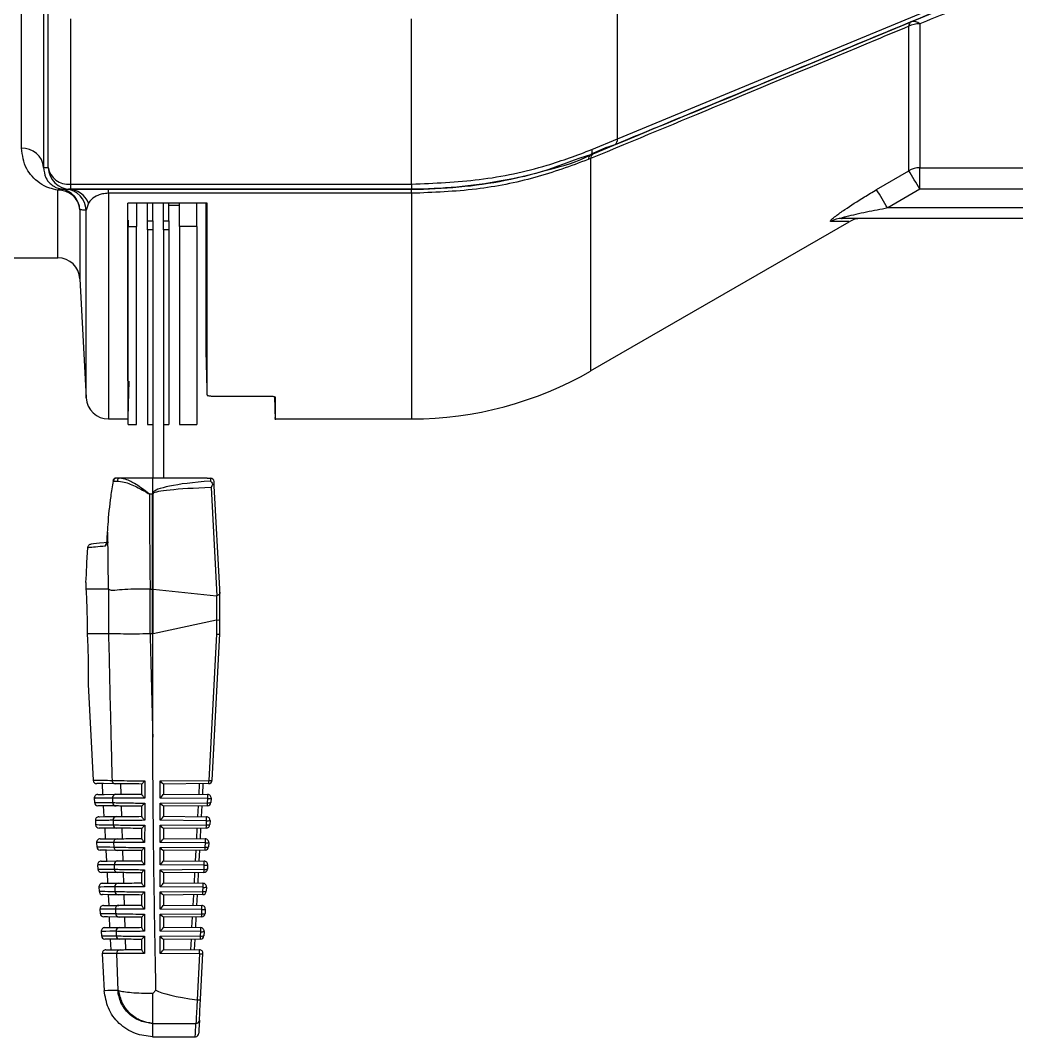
# Model space of a CAD drawing. Extents: x 8 to 113, y 1 to 87.
# Drawn here: x 17.959 to 20.741, y 31.733 to 34.571 of the extents above; entities that cross this region are included whole.
import ezdxf

# ---------------------------------------------------------------- set-up
doc = ezdxf.new("R2010")
doc.units = 0
doc.header["$MEASUREMENT"] = 0
doc.layers.add('OBJECT', color=7, linetype='CONTINUOUS')

msp = doc.modelspace()

# ---------------------------------------------------------------- linework, layer by layer
at = {"layer": 'OBJECT'}
for p, q in [((17.9621, 34.2139), (17.9621, 35.5414)), ((18.024, 35.5149), (18.024, 34.1598)), ((19.6265, 34.2396), (20.7396, 34.7012)), ((19.6265, 34.2396), (19.6265, 34.6632)), ((20.4467, 34.5669), (20.7026, 34.6735)), ((18.0366, 34.1603), (18.0366, 34.6134)), ((18.0986, 34.5748), (18.0986, 34.1138)), ((19.0515, 34.1138), (19.0515, 34.5748)), ((20.4396, 34.151), (20.4396, 34.5544)), ((20.4706, 34.5613), (20.4706, 34.1592)), ((19.5549, 34.21), (19.6265, 34.2396)), ((19.5515, 34.185), (19.5446, 34.1822)), ((19.5515, 34.1955), (19.5515, 34.1955)), ((19.5515, 34.185), (19.5515, 33.5917)), ((20.3499, 34.0981), (20.4396, 34.151)), ((20.4706, 34.1592), (24.6895, 34.1592)), ((20.4706, 34.0999), (20.4706, 34.1592)), ((18.0636, 33.9077), (18.0636, 34.0967)), ((18.0866, 34.0997), (18.0934, 34.0995)), ((18.0986, 34.0996), (18.0934, 34.0995)), ((18.0986, 34.1138), (19.0515, 34.1138)), ((18.0986, 34.1138), (18.0986, 34.0996)), ((19.0515, 34.0996), (18.0986, 34.0996)), ((18.2049, 34.0995), (19.0515, 34.0995)), ((18.2049, 34.0879), (18.2049, 34.0995)), ((19.0515, 34.0879), (18.2049, 34.0879)), ((18.2049, 34.0879), (18.2049, 33.4577)), ((19.0515, 34.1138), (19.0515, 34.0996)), ((19.0515, 34.0996), (19.0515, 34.0995)), ((19.0515, 34.0879), (19.0515, 34.0995)), ((19.0515, 34.0879), (19.0515, 33.4577)), ((20.4706, 34.0999), (20.3809, 34.0469)), ((24.6841, 34.0999), (20.4706, 34.0999)), ((18.1491, 34.06), (18.143, 34.0407)), ((18.4808, 34.06), (18.2591, 34.06)), ((18.2837, 34.06), (18.2837, 33.9949)), ((18.3137, 34.0112), (18.3137, 34.06)), ((18.3286, 34.0112), (18.3286, 34.06)), ((18.3586, 34.0112), (18.3586, 34.06)), ((18.3735, 34.0112), (18.3735, 34.06)), ((18.4035, 33.9949), (18.4035, 34.06)), ((18.4515, 33.9949), (18.4515, 34.06)), ((18.4775, 33.8549), (18.4775, 34.06)), ((18.4808, 34.0295), (18.48, 34.06)), ((18.1255, 34.0418), (18.1255, 33.849)), ((18.143, 33.5165), (18.143, 34.0407)), ((18.3735, 34.0549), (18.4035, 34.0549)), ((24.6796, 34.0469), (20.3809, 34.0469)), ((18.2597, 34.0129), (18.2597, 33.9949)), ((18.3137, 34.0112), (18.3286, 34.0112)), ((18.3137, 33.986), (18.3137, 34.0112)), ((18.3286, 34.0112), (18.3286, 33.986)), ((18.3586, 34.0112), (18.3735, 34.0112)), ((18.3586, 33.986), (18.3586, 34.0112)), ((18.3735, 34.0112), (18.3735, 33.986)), ((19.5515, 33.5917), (20.273, 34.0082)), ((24.6785, 34.0177), (20.2536, 34.0177)), ((18.2597, 33.9949), (18.2837, 33.9949)), ((18.2597, 33.4427), (18.2597, 33.9949)), ((18.2837, 33.4427), (18.2837, 33.9949)), ((18.3286, 33.986), (18.3137, 33.986)), ((18.3137, 33.986), (18.3137, 33.4427)), ((18.3286, 33.986), (18.3286, 33.4742)), ((18.3735, 33.986), (18.3586, 33.986)), ((18.3586, 33.986), (18.3586, 33.4742)), ((18.3735, 33.986), (18.3735, 33.4427)), ((18.4515, 33.9949), (18.4035, 33.9949)), ((18.4035, 33.9949), (18.4035, 33.4427)), ((18.4515, 33.9949), (18.4515, 33.4427)), ((17.846, 33.9077), (18.0636, 33.9077)), ((18.1255, 33.849), (18.143, 33.5165)), ((18.4775, 33.8513), (18.4775, 33.8549)), ((18.4805, 33.7365), (18.4775, 33.8513)), ((18.4775, 33.792), (18.4775, 33.8513)), ((18.4804, 33.6793), (18.4775, 33.792)), ((18.4775, 33.648), (18.4775, 33.779)), ((18.4775, 33.6445), (18.4775, 33.648)), ((18.4803, 33.5402), (18.4775, 33.648)), ((18.4953, 33.5217), (18.6552, 33.5217)), ((18.6686, 33.5201), (18.6703, 33.4551)), ((18.3286, 33.4742), (18.3286, 33.2927)), ((18.3586, 33.4742), (18.3586, 33.2927)), ((18.2049, 33.4577), (18.2597, 33.4577)), ((18.2597, 33.4427), (18.2837, 33.4427)), ((18.3137, 33.4427), (18.3286, 33.4427)), ((18.3586, 33.4427), (18.3735, 33.4427)), ((18.4035, 33.4427), (18.4515, 33.4427)), ((18.6702, 33.4577), (19.0515, 33.4577)), ((18.2189, 33.2841), (18.2294, 33.2844)), ((18.2369, 33.2927), (18.2272, 33.2927)), ((18.3286, 33.2927), (18.2369, 33.2927)), ((18.3286, 33.2513), (18.3286, 33.2927)), ((18.4809, 33.2927), (18.3286, 33.2927)), ((18.4809, 33.2927), (18.4898, 33.2926)), ((18.4914, 33.2663), (18.5078, 32.9641)), ((18.5161, 32.9827), (18.5005, 33.271)), ((18.3193, 33.2483), (18.3278, 33.2483)), ((18.3278, 32.9827), (18.3278, 33.2483)), ((18.3294, 33.2482), (18.3294, 32.9826)), ((18.2018, 33.1238), (18.2015, 33.1238)), ((18.2018, 33.1238), (18.2027, 33.1419)), ((18.2027, 33.1419), (18.2025, 33.142)), ((18.2027, 33.1419), (18.2046, 32.9827)), ((18.1474, 33.0991), (18.1474, 33.0991)), ((18.1421, 33.0006), (18.1421, 33.0005)), ((18.2046, 32.9827), (18.1422, 32.9827)), ((18.2046, 32.9827), (18.2053, 32.9822)), ((18.2053, 32.9822), (18.2053, 32.8577)), ((18.3218, 32.8577), (18.3218, 32.9827)), ((18.3218, 32.9827), (18.327, 32.9827)), ((18.327, 32.9827), (18.327, 32.8577)), ((18.3294, 32.9826), (18.3278, 32.9827)), ((18.3302, 32.8581), (18.3302, 32.9826)), ((18.3302, 32.9826), (18.5064, 32.9639)), ((18.5161, 32.9744), (18.5161, 32.9827)), ((18.5064, 32.9639), (18.5064, 32.8963)), ((18.5161, 32.8969), (18.5161, 32.9744)), ((18.5064, 32.8963), (18.3302, 32.8581)), ((18.5066, 32.8963), (18.5066, 32.8568)), ((18.5161, 32.8577), (18.5161, 32.8969)), ((18.2052, 32.8577), (18.1457, 32.8577)), ((18.2053, 32.8577), (18.2052, 32.8577)), ((18.327, 32.8577), (18.3218, 32.8577)), ((18.3286, 32.5691), (18.3286, 32.8576)), ((18.5066, 32.8568), (18.4851, 32.4482)), ((18.4945, 32.4489), (18.5161, 32.8577)), ((18.5161, 32.8577), (18.5161, 32.8577)), ((18.1485, 32.7163), (18.1625, 32.4487)), ((18.3491, 32.447), (18.4851, 32.4482)), ((18.3491, 32.399), (18.3491, 32.447)), ((18.1896, 32.4091), (18.188, 32.4393)), ((18.2384, 32.4389), (18.2393, 32.4096)), ((18.2986, 32.4094), (18.2986, 32.4384)), ((18.4846, 32.4394), (18.3586, 32.4383)), ((18.3586, 32.4383), (18.3586, 32.4099)), ((18.458, 32.4092), (18.4596, 32.4392)), ((18.469, 32.4393), (18.4674, 32.4091)), ((18.1652, 32.3984), (18.1658, 32.3867)), ((18.2162, 32.3989), (18.2165, 32.3865)), ((18.4824, 32.3978), (18.3491, 32.399)), ((18.3491, 32.385), (18.4818, 32.3862)), ((18.3491, 32.337), (18.3491, 32.385)), ((18.3586, 32.4101), (18.482, 32.409)), ((18.4818, 32.3862), (18.4824, 32.3978)), ((18.4919, 32.3985), (18.4913, 32.3869)), ((18.1929, 32.3472), (18.1913, 32.3773)), ((18.2403, 32.3769), (18.2412, 32.3476)), ((18.2986, 32.3473), (18.2986, 32.3765)), ((18.4814, 32.3774), (18.3586, 32.3763)), ((18.3586, 32.3763), (18.3586, 32.3479)), ((18.4547, 32.3473), (18.4563, 32.3772)), ((18.4657, 32.3773), (18.4641, 32.3472)), ((18.1684, 32.3364), (18.169, 32.3247)), ((18.2178, 32.337), (18.2181, 32.3244)), ((18.4791, 32.3358), (18.3491, 32.337)), ((18.3586, 32.3481), (18.4787, 32.347)), ((18.4785, 32.3242), (18.4791, 32.3358)), ((18.4886, 32.3365), (18.488, 32.3249)), ((18.1945, 32.3154), (18.1961, 32.285)), ((18.2422, 32.3148), (18.2432, 32.2856)), ((18.2986, 32.2852), (18.2986, 32.3145)), ((18.3491, 32.323), (18.4785, 32.3242)), ((18.3491, 32.275), (18.3491, 32.323)), ((18.4781, 32.3154), (18.3586, 32.3143)), ((18.3586, 32.3143), (18.3586, 32.2859)), ((18.4514, 32.2853), (18.453, 32.3152)), ((18.4624, 32.3153), (18.4608, 32.2852)), ((18.1717, 32.2745), (18.1723, 32.2627)), ((18.2194, 32.275), (18.2198, 32.2624)), ((18.4759, 32.2739), (18.3491, 32.275)), ((18.3586, 32.2861), (18.4754, 32.2851)), ((18.4752, 32.2621), (18.4759, 32.2739)), ((18.4853, 32.2746), (18.4847, 32.2628)), ((18.1978, 32.2534), (18.1994, 32.2231)), ((18.2442, 32.2528), (18.2451, 32.2236)), ((18.2986, 32.2232), (18.2986, 32.2525)), ((18.3491, 32.261), (18.4752, 32.2621)), ((18.3491, 32.213), (18.3491, 32.261)), ((18.4748, 32.2534), (18.3586, 32.2523)), ((18.3586, 32.2523), (18.3586, 32.2239)), ((18.4482, 32.2233), (18.4497, 32.2531)), ((18.4592, 32.2532), (18.4576, 32.2232)), ((18.3586, 32.2241), (18.4721, 32.2231)), ((18.1749, 32.2125), (18.1755, 32.2007)), ((18.201, 32.1914), (18.2026, 32.1611)), ((18.2211, 32.213), (18.2214, 32.2004)), ((18.2461, 32.1908), (18.247, 32.1616)), ((18.2986, 32.1611), (18.2986, 32.1905)), ((18.4726, 32.2119), (18.3491, 32.213)), ((18.3491, 32.199), (18.472, 32.2001)), ((18.3491, 32.151), (18.3491, 32.199)), ((18.4715, 32.1913), (18.3586, 32.1903)), ((18.3586, 32.1903), (18.3586, 32.1619)), ((18.4449, 32.1613), (18.4465, 32.1911)), ((18.4559, 32.1912), (18.4543, 32.1613)), ((18.472, 32.2001), (18.4726, 32.2119)), ((18.482, 32.2126), (18.4814, 32.2008)), ((18.3586, 32.1621), (18.4689, 32.1611)), ((18.1782, 32.1506), (18.1788, 32.1387)), ((18.2043, 32.1294), (18.2059, 32.0991)), ((18.2227, 32.151), (18.2231, 32.1384)), ((18.4693, 32.1499), (18.3491, 32.151)), ((18.3491, 32.137), (18.4687, 32.1381)), ((18.3491, 32.089), (18.3491, 32.137)), ((18.4683, 32.1293), (18.3586, 32.1283)), ((18.4687, 32.1381), (18.4693, 32.1499)), ((18.4788, 32.1506), (18.4782, 32.1388)), ((18.2481, 32.1288), (18.249, 32.0997)), ((18.2986, 32.099), (18.2986, 32.1286)), ((18.3586, 32.1283), (18.3586, 32.0999)), ((18.4416, 32.0994), (18.4432, 32.1291)), ((18.4526, 32.1292), (18.451, 32.0993)), ((18.1814, 32.0886), (18.182, 32.0767)), ((18.2244, 32.089), (18.2248, 32.0764)), ((18.466, 32.0879), (18.3491, 32.089)), ((18.3491, 32.075), (18.4654, 32.0761)), ((18.3491, 32.027), (18.3491, 32.075)), ((18.3586, 32.1001), (18.4656, 32.0992)), ((18.4654, 32.0761), (18.466, 32.0879)), ((18.4755, 32.0886), (18.4749, 32.0767)), ((18.2091, 32.0373), (18.2076, 32.0671)), ((18.25, 32.0668), (18.251, 32.0377)), ((18.2986, 32.037), (18.2986, 32.0666)), ((18.465, 32.0673), (18.3586, 32.0663)), ((18.3586, 32.0663), (18.3586, 32.0379)), ((18.4383, 32.0374), (18.4399, 32.0671)), ((18.4493, 32.0671), (18.4478, 32.0373)), ((18.1847, 32.0267), (18.1853, 32.0147)), ((18.2262, 32.027), (18.2265, 32.0144)), ((18.4628, 32.026), (18.3491, 32.027)), ((18.3586, 32.0381), (18.4623, 32.0372)), ((18.4621, 32.014), (18.4628, 32.026)), ((18.4722, 32.0267), (18.4716, 32.0147)), ((18.2124, 31.9753), (18.2108, 32.0051)), ((18.252, 32.0048), (18.253, 31.9757)), ((18.2986, 31.9749), (18.2986, 32.0046)), ((18.3491, 32.013), (18.4621, 32.014)), ((18.3491, 31.965), (18.3491, 32.013)), ((18.4617, 32.0052), (18.3586, 32.0043)), ((18.3586, 32.0043), (18.3586, 31.9759)), ((18.4351, 31.9754), (18.4366, 32.005)), ((18.4461, 32.0051), (18.4445, 31.9753)), ((18.1879, 31.9647), (18.1934, 31.8607)), ((18.2279, 31.965), (18.2309, 31.8621)), ((18.4595, 31.964), (18.3491, 31.965)), ((18.3586, 31.9761), (18.4591, 31.9752)), ((18.4595, 31.964), (18.4527, 31.8353)), ((18.4623, 31.8377), (18.469, 31.9647)), ((18.2342, 31.8607), (18.2309, 31.8621)), ((18.3286, 31.8535), (18.3377, 31.8626)), ((18.4527, 31.8353), (18.4523, 31.8354)), ((18.3286, 31.7698), (18.4492, 31.7698)), ((18.3286, 31.7693), (18.3286, 31.7698)), ((18.3282, 31.7327), (18.4472, 31.7327))]:
    msp.add_line(p, q, dxfattribs=at)
at = {"layer": 'OBJECT', "flags": 128}
for points in [[(19.5549, 34.21), (19.5551, 34.2071), (19.5551, 34.2045), (19.5549, 34.2021), (19.5545, 34.2001), (19.554, 34.1985), (19.5533, 34.1971), (19.5525, 34.1962), (19.5515, 34.1955)], [(18.2598, 33.4597), (18.2608, 33.4982), (18.2625, 33.5635)], [(18.4898, 33.2926), (18.4899, 33.2914), (18.49, 33.2886), (18.4902, 33.2843)], [(18.5005, 33.271), (18.5001, 33.2773), (18.4999, 33.2814), (18.4998, 33.2832)], [(18.2025, 33.142), (18.2018, 33.1292), (18.2015, 33.1238)], [(18.1421, 33.0006), (18.1433, 33.0238), (18.1451, 33.0567), (18.1474, 33.0991)], [(18.2053, 33.1128), (18.1796, 33.1105), (18.1633, 33.1091), (18.1565, 33.1085)], [(18.2246, 32.439), (18.1913, 32.4393), (18.1745, 32.4394), (18.1724, 32.4394)], [(18.1751, 32.409), (18.1771, 32.409), (18.1934, 32.4092), (18.2259, 32.4095)], [(18.2262, 32.377), (18.1939, 32.3773), (18.1777, 32.3774), (18.1757, 32.3774)], [(18.1783, 32.347), (18.1803, 32.3471), (18.1961, 32.3472), (18.2275, 32.3475)], [(18.2278, 32.315), (18.1966, 32.3152), (18.1809, 32.3154), (18.1789, 32.3154)], [(18.1816, 32.2851), (18.1835, 32.2851), (18.1987, 32.2852), (18.2291, 32.2855)], [(18.2295, 32.253), (18.1992, 32.2532), (18.1841, 32.2533), (18.1822, 32.2534)], [(18.1848, 32.2231), (18.1867, 32.2231), (18.2014, 32.2232), (18.2308, 32.2235)], [(18.2311, 32.1909), (18.2019, 32.1912), (18.1873, 32.1913), (18.1854, 32.1913)], [(18.1881, 32.1611), (18.1899, 32.1611), (18.2041, 32.1613), (18.2324, 32.1615)], [(18.2328, 32.1289), (18.2046, 32.1292), (18.1905, 32.1293), (18.1887, 32.1293)], [(18.1913, 32.0992), (18.1913, 32.0992), (18.2021, 32.0993), (18.2341, 32.0995)], [(18.2345, 32.0669), (18.2026, 32.0672), (18.1919, 32.0673)], [(18.1946, 32.0372), (18.1946, 32.0372), (18.2049, 32.0373), (18.2359, 32.0375)], [(18.2362, 32.0049), (18.2055, 32.0052), (18.1952, 32.0053)], [(18.1978, 31.9752), (18.1978, 31.9752), (18.2078, 31.9753), (18.2376, 31.9756)], [(18.4523, 31.8354), (18.4514, 31.8162), (18.4506, 31.7995), (18.45, 31.7859), (18.4495, 31.7759), (18.4492, 31.7698)], [(18.4592, 31.7791), (18.4594, 31.7846), (18.4599, 31.7935), (18.4606, 31.8057), (18.4613, 31.8206), (18.4623, 31.8377)], [(18.4472, 31.7327), (18.4477, 31.742), (18.4492, 31.7698)], [(18.4592, 31.7791), (18.4577, 31.7514), (18.4572, 31.7422)]]:
    msp.add_lwpolyline(points, dxfattribs=at)
at = {"layer": 'OBJECT'}
for centre, radius, start, end in [((20.4544, 34.5541), 0.0149, 121.1462, 178.965), ((20.4703, 34.4897), 0.0717, 89.7954, 115.4016), ((20.4537, 34.5428), 0.025, 47.7276, 106.1818), ((19.6094, 34.2377), 0.0172, 304.7843, 6.3717), ((17.965, 34.1547), 0.0592, 4.959, 92.8851), ((19.5597, 34.1828), 0.015, 122.8518, 182.479), ((19.567, 34.1853), 0.0155, 122.0407, 181.1256), ((18.0925, 34.1703), 0.0568, 190.0796, 276.148), ((18.0986, 34.1616), 0.062, 181.1515, 269.9959), ((20.4705, 34.0964), 0.0628, 89.9725, 119.5335), ((19.1021, 33.3054), 1.5824, 30.1363, 32.302), ((18.0722, 34.0872), 0.0128, 84.8258, 132.1274), ((18.0654, 34.0364), 0.0603, 5.1122, 91.7207), ((18.0636, 34.0387), 0.062, 2.8, 80.9514), ((18.081, 34.0379), 0.062, 2.5108, 84.8718), ((18.0928, 34.0395), 0.0599, 19.9391, 89.4289), ((19.0208, 33.2582), 1.5722, 30.1094, 32.2904), ((20.2537, 33.9589), 0.0588, 90.0558, 121.8719), ((20.306, 33.9557), 0.062, 90.0001, 122.0977), ((18.0636, 33.8457), 0.062, 3, 90), ((19.0515, 34.4577), 1, 270, 300), ((18.2049, 33.5197), 0.062, 183, 270), ((18.2272, 33.2827), 0.01, 90, 170.7454), ((18.2167, 33.2731), 0.0112, 78.5504, 86.3217), ((18.2279, 33.2837), 0.00906, 94.3607, 177.1826), ((18.238, 33.2842), 0.00857, 97.2266, 178.6423), ((18.4898, 33.2826), 0.00999, 3.1459, 90.0496), ((18.49, 33.292), 0.000645, 89.1472, 101.7672), ((18.4898, 33.2826), 0.01, 3.1059, 89.191), ((18.3278, 33.1283), 0.1199, 89.2397, 89.9936), ((18.2416, 33.1597), 0.1263, 45.477, 46.4723), ((18.2064, 33.1029), 0.0101, 138.8484, 177.3873), ((18.1725, 32.4494), 0.01, 185.8671, 269.5), ((18.2248, 32.4489), 0.00987, 182.2588, 268.8659), ((18.4845, 32.4494), 0.01, 270.5, 356.9774), ((18.4441, 32.4459), 0.041, 351.0019, 3.3134), ((18.4884, 32.4684), 0.0204, 260.7339, 287.6061), ((18.1752, 32.399), 0.01, 90.5, 185.5678), ((18.1758, 32.3874), 0.01, 185.4939, 269.5), ((18.2261, 32.3996), 0.0099, 91.2088, 183.629), ((18.2264, 32.3868), 0.00987, 182.2857, 268.8816), ((18.4813, 32.3874), 0.01, 270.5, 356.9774), ((18.4409, 32.3838), 0.041, 350.9994, 3.3163), ((18.4851, 32.4063), 0.0204, 260.7216, 287.6111), ((18.428, 32.4013), 0.0545, 356.3176, 8.1347), ((18.4819, 32.399), 0.01, 356.9774, 89.5), ((18.4857, 32.4179), 0.0204, 260.7174, 287.6224), ((18.1784, 32.337), 0.01, 90.5, 185.1668), ((18.2277, 32.3376), 0.0099, 91.1897, 183.6057), ((18.4247, 32.3393), 0.0545, 356.3171, 8.1354), ((18.4786, 32.337), 0.01, 356.9774, 89.5), ((18.4824, 32.356), 0.0204, 260.7174, 287.6224), ((18.179, 32.3254), 0.01, 185.1202, 269.5), ((18.228, 32.3248), 0.00988, 182.307, 268.9021), ((18.478, 32.3254), 0.01, 270.5, 356.9774), ((18.4376, 32.3218), 0.041, 350.9998, 3.3139), ((18.4818, 32.3443), 0.0204, 260.7171, 287.6229), ((18.1817, 32.2751), 0.01, 90.5, 184.7997), ((18.2293, 32.2756), 0.00991, 91.1677, 183.5862), ((18.4215, 32.2774), 0.0545, 356.3175, 8.135), ((18.4753, 32.2751), 0.01, 356.9774, 89.5), ((18.4791, 32.294), 0.0204, 260.7216, 287.6111), ((18.1823, 32.2634), 0.01, 184.7459, 269.5), ((18.2296, 32.2628), 0.00988, 182.3291, 268.9216), ((18.4747, 32.2634), 0.01, 270.5, 356.9774), ((18.4343, 32.2598), 0.041, 350.9987, 3.3166), ((18.4785, 32.2823), 0.0204, 260.7174, 287.6224), ((18.1849, 32.2131), 0.01, 90.5, 184.4312), ((18.231, 32.2136), 0.00991, 91.1426, 183.5715), ((18.4182, 32.2154), 0.0545, 356.3183, 8.134), ((18.4721, 32.2131), 0.01, 356.9774, 89.5), ((18.1855, 32.2013), 0.01, 184.3711, 269.5), ((18.2313, 32.2008), 0.00988, 182.3504, 268.9411), ((18.4714, 32.2013), 0.01, 270.5, 356.9774), ((18.431, 32.1977), 0.041, 351.0002, 3.3131), ((18.4753, 32.2203), 0.0204, 260.7339, 287.6061), ((18.4759, 32.232), 0.0204, 260.7174, 287.6224), ((18.1882, 32.1511), 0.01, 90.5, 184.0714), ((18.2326, 32.1516), 0.00991, 91.1208, 183.5527), ((18.4149, 32.1534), 0.0545, 356.3183, 8.1342), ((18.4688, 32.1511), 0.01, 356.9774, 89.5), ((18.1888, 32.1393), 0.01, 183.9957, 269.5), ((18.233, 32.1388), 0.00989, 182.3725, 268.9596), ((18.4682, 32.1393), 0.01, 270.5, 356.9774), ((18.4278, 32.1357), 0.041, 350.9994, 3.3163), ((18.472, 32.1582), 0.0204, 260.7213, 287.6116), ((18.4726, 32.17), 0.0204, 260.714, 287.6259), ((18.1914, 32.0892), 0.01, 90.5, 183.6897), ((18.192, 32.0773), 0.01, 183.6197, 269.5), ((18.2343, 32.0896), 0.00991, 91.1054, 183.5316), ((18.2347, 32.0768), 0.00989, 182.3926, 268.9785), ((18.4649, 32.0773), 0.01, 270.5, 356.9774), ((18.4245, 32.0737), 0.041, 351.0013, 3.3124), ((18.4687, 32.0962), 0.0204, 260.7174, 287.6225), ((18.4116, 32.0914), 0.0545, 356.3186, 8.1337), ((18.4655, 32.0892), 0.01, 356.9774, 89.5), ((18.4693, 32.1081), 0.0204, 260.7342, 287.6057), ((18.1947, 32.0272), 0.01, 90.5, 183.317), ((18.2361, 32.0276), 0.00992, 91.0792, 183.5157), ((18.4083, 32.0295), 0.0545, 356.3195, 8.1328), ((18.4622, 32.0272), 0.01, 356.9774, 89.5), ((18.4661, 32.0461), 0.0204, 260.7174, 287.6224), ((18.1953, 32.0153), 0.01, 183.243, 269.5), ((18.2364, 32.0148), 0.00989, 182.413, 268.997), ((18.4616, 32.0152), 0.01, 270.5, 356.9774), ((18.4212, 32.0117), 0.041, 351.0019, 3.3134), ((18.4654, 32.0342), 0.0204, 260.7171, 287.6229), ((18.1979, 31.9652), 0.01, 90.5, 183.0138), ((18.2378, 31.9656), 0.00992, 91.0575, 183.4986), ((18.4051, 31.9675), 0.0545, 356.3183, 8.1342), ((18.459, 31.9652), 0.01, 356.9774, 89.5), ((18.4628, 31.9841), 0.0204, 260.7216, 287.6111), ((18.4493, 31.7797), 0.00991, 269.4424, 356.5322), ((18.4472, 31.7427), 0.01, 273.5738, 356.9774)]:
    msp.add_arc(centre, radius, start, end, dxfattribs=at)
for centre, major_axis, ratio, start_param, end_param in [((18.8973, 33.2327), (0.5695, -0.0157), 0.101686, 2.370066, 3.09173), ((18.8989, 33.2405), (0.5695, -0.0078), 0.050872, 2.368959, 3.089624), ((20.3911, 33.3405), (0, 7.8848), 0.262774, 1.582496, 1.616187), ((18.8973, 33.2327), (0.5695, -0.0157), 0.101686, 3.09173, 3.144394), ((18.8989, 33.2405), (0.5695, -0.0078), 0.050872, 3.089624, 3.142288), ((18.3218, 33.4306), (0, 0.4478), 0.267949, 3.137388, 3.141593), ((18.327, 33.4306), (0, 0.4478), 0.267949, 3.141593, 3.148103), ((18.327, 33.4309), (-0.007, 0.4485), 0.267094, 3.102585, 3.109102), ((18.5061, 33.0013), (-0.0006, 0.0374), 0.267094, 3.109102, 3.249703), ((18.5061, 32.8147), (0.0005, 0.0816), 0.122438, 0.001196, 0.027376), ((18.5061, 32.8969), (0.01, 0), 0.061163, 4.764749, 6.283185), ((20.3911, 36.8761), (0, 19.0675), 0.111038, 1.783132, 1.798644), ((18.3218, 31.8804), (0, 0.9773), 0.122785, 0, 0.00334), ((18.327, 31.8804), (0, 0.9773), 0.122785, 6.270094, 6.283185), ((18.327, 31.8797), (0.0064, 0.9787), 0.122438, 0.027376, 0.040465), ((18.5061, 32.858), (0.01, -0.00026), 0.120424, 4.767926, 6.280008), ((18.3486, 32.4483), (0.00999, -0.00991), 0.035372, 4.799799, 6.248135), ((18.3486, 32.4002), (0.00996, 0.00988), 0.087934, 4.677799, 6.196235), ((18.3486, 32.3863), (0.00999, -0.00991), 0.035372, 4.799799, 6.248135), ((18.3486, 32.3382), (0.00996, 0.00988), 0.087934, 4.677799, 6.196235), ((18.3486, 32.3243), (0.00999, -0.00991), 0.035372, 4.799799, 6.248135), ((18.3486, 32.2762), (0.00996, 0.00988), 0.087934, 4.677799, 6.196235), ((18.3486, 32.2623), (0.00999, -0.00991), 0.035372, 4.799799, 6.248135), ((18.3486, 32.2142), (0.00996, 0.00988), 0.087934, 4.677799, 6.196235), ((18.3486, 32.2003), (0.00999, -0.00991), 0.035372, 4.799799, 6.248135), ((18.3486, 32.1522), (0.00996, 0.00988), 0.087934, 4.677799, 6.196235), ((18.3486, 32.1383), (0.00999, -0.00991), 0.035372, 4.799799, 6.248135), ((18.3486, 32.0902), (0.00996, 0.00988), 0.087934, 4.677799, 6.196235), ((18.3486, 32.0763), (0.00999, -0.00991), 0.035372, 4.799799, 6.248135), ((18.3486, 32.0282), (0.00996, 0.00988), 0.087934, 4.677799, 6.196235), ((18.3486, 32.0143), (0.00999, -0.00991), 0.035372, 4.799799, 6.248135), ((18.3486, 31.9662), (0.00996, 0.00988), 0.087934, 4.677799, 6.196235), ((20.6183, 31.8878), (2.2897, 0.0147), 0.052015, 3.230394, 3.471508)]:
    msp.add_ellipse(centre, major_axis=major_axis, ratio=ratio, start_param=start_param, end_param=end_param, dxfattribs=at)
for points, knots in [([(20.7026, 34.6735), (20.5269, 34.6003), (20.1658, 34.45), (19.8046, 34.3004), (19.6192, 34.2236)], [0, 0, 0, 0, 0.486656, 1, 1, 1, 1]), ([(20.7265, 34.6655), (20.6922, 34.6516), (20.6059, 34.6164), (20.5215, 34.5821), (20.4706, 34.5613)], [0, 0, 0, 0, 0.396331, 1, 1, 1, 1]), ([(20.4396, 34.5544), (20.4087, 34.5415), (20.2355, 34.4692), (19.9395, 34.346), (19.6742, 34.2359), (19.5515, 34.185)], [0, 0, 0, 0, 0.104198, 0.585846, 1, 1, 1, 1]), ([(19.5588, 34.1985), (19.711, 34.2615), (20.0072, 34.3841), (20.303, 34.5071), (20.4467, 34.5669)], [0, 0, 0, 0, 0.514049, 1, 1, 1, 1]), ([(18.0636, 34.0967), (18.0557, 34.0985), (18.0345, 34.1033), (18.0014, 34.1228), (17.9698, 34.1585), (17.9648, 34.1941), (17.9621, 34.2139)], [0, 0, 0, 0, 0.086849, 0.233706, 0.575453, 1, 1, 1, 1]), ([(19.0515, 34.1138), (19.1148, 34.1163), (19.2432, 34.1215), (19.4128, 34.1571), (19.5136, 34.1946), (19.5549, 34.21)], [0, 0, 0, 0, 0.364471, 0.739445, 1, 1, 1, 1]), ([(19.6192, 34.2236), (19.5961, 34.2157), (19.573, 34.2079), (19.5515, 34.1955), (19.5515, 34.1955)], [0, 0, 0, 0, 0.999968, 1, 1, 1, 1]), ([(19.5515, 34.1955), (19.5515, 34.1955), (19.5106, 34.1839), (19.4307, 34.1483), (19.3044, 34.1213), (19.1778, 34.1032), (19.0936, 34.0996), (19.0515, 34.0996), (19.0515, 34.0996)], [0, 0, 0, 0, 0.0000043, 0.2558305, 0.5116466, 0.7558202, 0.9999955, 1, 1, 1, 1]), ([(19.0515, 34.0995), (19.0515, 34.0995), (19.0956, 34.0995), (19.1839, 34.1039), (19.3134, 34.1217), (19.4358, 34.1548), (19.5163, 34.1754), (19.5515, 34.1955), (19.5515, 34.1955)], [0, 0, 0, 0, 0.000004, 0.252523, 0.505041, 0.752516, 0.999995, 1, 1, 1, 1]), ([(19.5446, 34.1822), (19.4957, 34.1643), (19.3963, 34.128), (19.2291, 34.0948), (19.1121, 34.0902), (19.0515, 34.0879)], [0, 0, 0, 0, 0.3192925, 0.6478145, 1, 1, 1, 1]), ([(19.5515, 34.1955), (19.5515, 34.1955), (19.5541, 34.1962), (19.5564, 34.1973), (19.5588, 34.1985)], [0, 0, 0, 0, 0.000268, 1, 1, 1, 1]), ([(18.024, 34.1598), (18.026, 34.1599), (18.0297, 34.1601), (18.0344, 34.1602), (18.0366, 34.1603)], [0, 0, 0, 0, 0.547716, 1, 1, 1, 1]), ([(18.024, 34.1598), (18.0251, 34.1501), (18.0269, 34.1343), (18.0389, 34.1173), (18.0513, 34.1079), (18.0614, 34.1026), (18.0702, 34.1007), (18.0734, 34.1)], [0, 0, 0, 0, 0.432516, 0.699492, 0.858618, 0.949421, 1, 1, 1, 1]), ([(18.0734, 34.1), (18.074, 34.0999), (18.077, 34.0999), (18.0815, 34.0998), (18.0858, 34.0997), (18.0866, 34.0997)], [0, 0, 0, 0, 0.169099, 0.845499, 1, 1, 1, 1]), ([(18.0934, 34.0995), (18.1029, 34.0995), (18.1162, 34.0995), (18.1513, 34.0995), (18.178, 34.0995), (18.1971, 34.0995), (18.2049, 34.0995)], [0, 0, 0, 0, 0.484963, 0.675898, 0.868393, 1, 1, 1, 1]), ([(18.2049, 34.0879), (18.2022, 34.0878), (18.1961, 34.0876), (18.186, 34.0858), (18.1702, 34.0807), (18.1573, 34.0715), (18.1518, 34.0637), (18.1491, 34.06)], [0, 0, 0, 0, 0.064308, 0.1443238, 0.2802274, 0.6533153, 1, 1, 1, 1]), ([(20.2226, 34.0089), (20.2217, 34.0092), (20.2198, 34.0098), (20.2248, 34.0155), (20.2378, 34.0263), (20.268, 34.0476), (20.3078, 34.073), (20.3385, 34.0914), (20.3499, 34.0981)], [0, 0, 0, 0, 0.087297, 0.174538, 0.284702, 0.464436, 0.802352, 1, 1, 1, 1]), ([(18.2597, 33.4597), (18.2597, 33.4604), (18.2597, 33.4621), (18.2597, 33.4931), (18.2596, 33.5468), (18.2596, 33.6253), (18.2595, 33.7329), (18.2593, 33.8737), (18.2592, 33.9931), (18.2591, 34.0586), (18.2591, 34.06)], [0, 0, 0, 0, 0.113345, 0.250064, 0.386783, 0.527474, 0.668166, 0.831402, 0.996274, 1, 1, 1, 1]), ([(18.4808, 34.0295), (18.4808, 34.0315), (18.4808, 34.0355), (18.4808, 34.0416), (18.4808, 34.0483), (18.4808, 34.0544), (18.4808, 34.0586), (18.4808, 34.06)], [0, 0, 0, 0, 0.198922, 0.397845, 0.596771, 0.859233, 1, 1, 1, 1]), ([(18.143, 34.0407), (18.1407, 34.0408), (18.1339, 34.0411), (18.1289, 34.0415), (18.1255, 34.0418)], [0, 0, 0, 0, 0.3384401, 1, 1, 1, 1]), ([(20.3809, 34.0469), (20.3613, 34.0431), (20.3221, 34.0354), (20.2803, 34.0265), (20.259, 34.0208), (20.255, 34.0196), (20.2527, 34.0187), (20.2518, 34.0182), (20.252, 34.0178), (20.2528, 34.0177), (20.2534, 34.0177), (20.2536, 34.0177)], [0, 0, 0, 0, 0.4191096, 0.8399519, 0.8801999, 0.9247298, 0.9426023, 0.9606537, 0.976828, 0.9940279, 1, 1, 1, 1]), ([(18.4805, 33.7365), (18.4805, 33.7577), (18.4805, 33.8003), (18.4806, 33.8941), (18.4807, 33.9757), (18.4808, 34.0295)], [0, 0, 0, 0, 0.25383, 0.507659, 1, 1, 1, 1]), ([(20.2723, 34.0094), (20.2709, 34.0094), (20.2684, 34.0093), (20.2375, 34.009), (20.2226, 34.0089)], [0, 0, 0, 0, 0.5172286, 1, 1, 1, 1]), ([(18.4804, 33.6793), (18.4804, 33.6839), (18.4804, 33.693), (18.4804, 33.7118), (18.4805, 33.7266), (18.4805, 33.7365)], [0, 0, 0, 0, 0.2514926, 0.5029859, 1, 1, 1, 1]), ([(18.4803, 33.5402), (18.4803, 33.5495), (18.4803, 33.5682), (18.4803, 33.6118), (18.4804, 33.6524), (18.4804, 33.6793)], [0, 0, 0, 0, 0.251571, 0.503142, 1, 1, 1, 1]), ([(18.4775, 33.6314), (18.4775, 33.6319), (18.4775, 33.634), (18.4775, 33.6383), (18.4775, 33.6422), (18.4775, 33.6445)], [0, 0, 0, 0, 0.125776, 0.500813, 1, 1, 1, 1]), ([(18.4803, 33.5248), (18.4803, 33.5253), (18.4803, 33.5273), (18.4803, 33.5323), (18.4803, 33.5371), (18.4803, 33.5402)], [0, 0, 0, 0, 0.104843, 0.416864, 1, 1, 1, 1]), ([(18.4803, 33.5248), (18.4804, 33.5244), (18.4808, 33.5237), (18.4834, 33.5228), (18.4873, 33.5221), (18.4916, 33.5218), (18.4943, 33.5218), (18.4953, 33.5217)], [0, 0, 0, 0, 0.218408, 0.436844, 0.65426, 0.868855, 1, 1, 1, 1]), ([(18.6552, 33.5217), (18.6569, 33.5217), (18.6602, 33.5216), (18.6647, 33.5211), (18.6681, 33.5204), (18.67, 33.5196), (18.6702, 33.519), (18.6703, 33.5188)], [0, 0, 0, 0, 0.210781, 0.421496, 0.634056, 0.849647, 1, 1, 1, 1]), ([(18.6703, 33.5188), (18.6703, 33.5039), (18.6702, 33.474), (18.6702, 33.4555), (18.6702, 33.4603), (18.6702, 33.4614)], [0, 0, 0, 0, 0.430496, 0.863934, 1, 1, 1, 1]), ([(18.2027, 33.1419), (18.2031, 33.1486), (18.2052, 33.1819), (18.2099, 33.2294), (18.2166, 33.2699), (18.2189, 33.2841)], [0, 0, 0, 0, 0.13968, 0.698662, 1, 1, 1, 1]), ([(18.2294, 33.2844), (18.2358, 33.2838), (18.2522, 33.2823), (18.2823, 33.2691), (18.3063, 33.256), (18.3182, 33.2489), (18.3192, 33.2483), (18.3193, 33.2483)], [0, 0, 0, 0, 0.244744, 0.626729, 0.967928, 0.996145, 1, 1, 1, 1]), ([(18.3193, 33.2483), (18.3192, 33.2483), (18.3182, 33.2491), (18.3149, 33.2517), (18.3037, 33.2602), (18.2833, 33.2746), (18.2579, 33.2894), (18.2433, 33.2917), (18.2369, 33.2927)], [0, 0, 0, 0, 0.003661, 0.034964, 0.112489, 0.381453, 0.732442, 1, 1, 1, 1]), ([(18.4902, 33.2843), (18.4902, 33.2843), (18.4917, 33.2827), (18.4937, 33.2798), (18.4955, 33.2762), (18.4961, 33.2751)], [0, 0, 0, 0, 0.021179, 0.717118, 1, 1, 1, 1]), ([(18.4961, 33.2751), (18.4946, 33.2723), (18.4931, 33.2694), (18.4914, 33.2663), (18.4914, 33.2663)], [0, 0, 0, 0, 0.979999, 1, 1, 1, 1]), ([(18.5005, 33.271), (18.5005, 33.271), (18.5004, 33.2714), (18.5002, 33.2723), (18.4992, 33.2737), (18.4975, 33.2747), (18.4963, 33.2751), (18.4961, 33.2751)], [0, 0, 0, 0, 0.017168, 0.202288, 0.556603, 0.898387, 1, 1, 1, 1]), ([(18.1964, 33.1033), (18.1969, 33.1036), (18.1979, 33.1042), (18.1994, 33.1079), (18.2006, 33.1132), (18.2014, 33.1189), (18.2017, 33.1225), (18.2018, 33.1238)], [0, 0, 0, 0, 0.219062, 0.438015, 0.65921, 0.879994, 1, 1, 1, 1]), ([(18.2015, 33.1238), (18.2014, 33.1219), (18.2011, 33.118), (18.2003, 33.1133), (18.1996, 33.1105), (18.1991, 33.1093), (18.1991, 33.1093), (18.1991, 33.1093)], [0, 0, 0, 0, 0.271922, 0.563063, 0.781765, 0.936439, 1, 1, 1, 1]), ([(18.1474, 33.0991), (18.1476, 33.1002), (18.1479, 33.1024), (18.1498, 33.1053), (18.1524, 33.1074), (18.1548, 33.1083), (18.1562, 33.1085), (18.1565, 33.1085)], [0, 0, 0, 0, 0.235922, 0.471828, 0.707762, 0.92541, 1, 1, 1, 1]), ([(18.1474, 33.0991), (18.1475, 33.0991), (18.1481, 33.0991), (18.1537, 33.0996), (18.1773, 33.1017), (18.1964, 33.1033)], [0, 0, 0, 0, 0.045653, 0.228294, 1, 1, 1, 1]), ([(18.1421, 33.0005), (18.1421, 32.9978), (18.1422, 32.9943), (18.1422, 32.9847), (18.1422, 32.9827)], [0, 0, 0, 0, 0.7918078, 1, 1, 1, 1]), ([(18.1422, 32.9827), (18.1422, 32.9827), (18.1422, 32.9827), (18.1422, 32.9827), (18.1422, 32.9826), (18.1422, 32.9825), (18.1422, 32.9825)], [0, 0, 0, 0, 0.344834, 0.691981, 0.859587, 1, 1, 1, 1]), ([(18.1422, 32.9825), (18.1427, 32.9734), (18.1437, 32.9551), (18.1452, 32.913), (18.1457, 32.8788), (18.1457, 32.8603), (18.1457, 32.8577)], [0, 0, 0, 0, 0.315106, 0.632946, 0.949791, 1, 1, 1, 1]), ([(18.3213, 32.9827), (18.3162, 32.9828), (18.2976, 32.983), (18.2666, 32.9822), (18.2344, 32.9806), (18.2139, 32.9775), (18.2077, 32.9809), (18.2053, 32.9822)], [0, 0, 0, 0, 0.097508, 0.35133, 0.599304, 0.843154, 1, 1, 1, 1]), ([(18.5161, 32.9744), (18.5161, 32.9729), (18.516, 32.9704), (18.5149, 32.9678), (18.5128, 32.9663), (18.5102, 32.9651), (18.5084, 32.9644), (18.5078, 32.9641)], [0, 0, 0, 0, 0.2815117, 0.4771576, 0.6724687, 0.8784619, 1, 1, 1, 1]), ([(18.1457, 32.8577), (18.1464, 32.8417), (18.1479, 32.8098), (18.1487, 32.767), (18.1488, 32.7348), (18.1486, 32.7164), (18.1486, 32.7163), (18.1486, 32.7163)], [0, 0, 0, 0, 0.2131901, 0.4263748, 0.6398114, 0.8542116, 1, 1, 1, 1]), ([(18.2052, 32.8577), (18.207, 32.7784), (18.2102, 32.642), (18.2135, 32.5056), (18.215, 32.4485)], [0, 0, 0, 0, 0.58145, 1, 1, 1, 1]), ([(18.3214, 32.8577), (18.308, 32.8574), (18.281, 32.8569), (18.2454, 32.857), (18.218, 32.8578), (18.2094, 32.8578), (18.2053, 32.8577)], [0, 0, 0, 0, 0.253584, 0.507165, 0.760848, 1, 1, 1, 1]), ([(18.3377, 31.8626), (18.3376, 31.8683), (18.3371, 31.8968), (18.3349, 32.0162), (18.3309, 32.2459), (18.3294, 32.453), (18.3286, 32.5691)], [0, 0, 0, 0, 0.024147, 0.120738, 0.507103, 1, 1, 1, 1]), ([(18.1655, 32.4489), (18.166, 32.4489), (18.1671, 32.4489), (18.1977, 32.4486), (18.215, 32.4485)], [0, 0, 0, 0, 0.434853, 1, 1, 1, 1]), ([(18.215, 32.4485), (18.2167, 32.4484), (18.2221, 32.4482), (18.2405, 32.4478), (18.269, 32.4474), (18.2924, 32.4471), (18.3039, 32.447), (18.3065, 32.447)], [0, 0, 0, 0, 0.147376, 0.444496, 0.741154, 0.940222, 1, 1, 1, 1]), ([(18.2986, 32.4384), (18.2987, 32.4387), (18.2989, 32.4392), (18.3007, 32.4412), (18.3033, 32.4439), (18.3055, 32.446), (18.3065, 32.447), (18.3065, 32.447)], [0, 0, 0, 0, 0.192793, 0.4296508, 0.7493185, 0.9922623, 1, 1, 1, 1]), ([(18.3065, 32.447), (18.3065, 32.4404), (18.3065, 32.4244), (18.3064, 32.4084), (18.3064, 32.3989)], [0, 0, 0, 0, 0.412557, 1, 1, 1, 1]), ([(18.2986, 32.4383), (18.2873, 32.4384), (18.2647, 32.4386), (18.2375, 32.4389), (18.2291, 32.439), (18.2246, 32.439)], [0, 0, 0, 0, 0.320862, 0.641681, 1, 1, 1, 1]), ([(18.2162, 32.3989), (18.2148, 32.3989), (18.2078, 32.3989), (18.1823, 32.3986), (18.1615, 32.3985), (18.167, 32.3985), (18.1679, 32.3985)], [0, 0, 0, 0, 0.041896, 0.209507, 0.881586, 1, 1, 1, 1]), ([(18.1684, 32.3869), (18.169, 32.3869), (18.1705, 32.3869), (18.2, 32.3866), (18.2165, 32.3865)], [0, 0, 0, 0, 0.442331, 1, 1, 1, 1]), ([(18.3064, 32.3989), (18.3038, 32.3989), (18.2947, 32.3988), (18.2735, 32.3987), (18.246, 32.3986), (18.2249, 32.3987), (18.2187, 32.3989), (18.2162, 32.3989)], [0, 0, 0, 0, 0.059553, 0.208066, 0.505163, 0.802607, 1, 1, 1, 1]), ([(18.2165, 32.3865), (18.2183, 32.3864), (18.2236, 32.3862), (18.2419, 32.3858), (18.2699, 32.3854), (18.2928, 32.3851), (18.3038, 32.385), (18.3064, 32.385)], [0, 0, 0, 0, 0.148954, 0.44926, 0.7491, 0.940502, 1, 1, 1, 1]), ([(18.2259, 32.4095), (18.2298, 32.4095), (18.2375, 32.4096), (18.2634, 32.4098), (18.2867, 32.41), (18.2986, 32.4101)], [0, 0, 0, 0, 0.327832, 0.655734, 1, 1, 1, 1]), ([(18.3064, 32.3989), (18.3064, 32.399), (18.3052, 32.4001), (18.3029, 32.4025), (18.3004, 32.4055), (18.2989, 32.4079), (18.2987, 32.4089), (18.2986, 32.4094)], [0, 0, 0, 0, 0.007975, 0.299097, 0.60291, 0.800708, 1, 1, 1, 1]), ([(18.2986, 32.3765), (18.2987, 32.3767), (18.2989, 32.3773), (18.3007, 32.3794), (18.3033, 32.382), (18.3054, 32.3841), (18.3063, 32.385), (18.3064, 32.385)], [0, 0, 0, 0, 0.197194, 0.440799, 0.768914, 0.992186, 1, 1, 1, 1]), ([(18.3064, 32.385), (18.3063, 32.3784), (18.3063, 32.3624), (18.3063, 32.3464), (18.3062, 32.3369)], [0, 0, 0, 0, 0.412532, 1, 1, 1, 1]), ([(18.2986, 32.3763), (18.2874, 32.3764), (18.2649, 32.3766), (18.2385, 32.3769), (18.2304, 32.3769), (18.2262, 32.377)], [0, 0, 0, 0, 0.324748, 0.649448, 1, 1, 1, 1]), ([(18.2178, 32.337), (18.2164, 32.3369), (18.2095, 32.3369), (18.1845, 32.3367), (18.1646, 32.3365), (18.17, 32.3365), (18.1707, 32.3365)], [0, 0, 0, 0, 0.0426258, 0.2131544, 0.8969409, 1, 1, 1, 1]), ([(18.3062, 32.3369), (18.3037, 32.3369), (18.2947, 32.3368), (18.2736, 32.3367), (18.2465, 32.3367), (18.226, 32.3367), (18.2201, 32.3369), (18.2178, 32.337)], [0, 0, 0, 0, 0.059276, 0.209421, 0.509831, 0.810598, 1, 1, 1, 1]), ([(18.2275, 32.3475), (18.2313, 32.3475), (18.239, 32.3476), (18.2644, 32.3478), (18.2872, 32.348), (18.2986, 32.3481)], [0, 0, 0, 0, 0.331872, 0.663815, 1, 1, 1, 1]), ([(18.3062, 32.3369), (18.3062, 32.337), (18.3051, 32.338), (18.3029, 32.3403), (18.3005, 32.3433), (18.2989, 32.3458), (18.2987, 32.3468), (18.2986, 32.3473)], [0, 0, 0, 0, 0.008047, 0.282711, 0.593788, 0.796118, 1, 1, 1, 1]), ([(18.1713, 32.3248), (18.172, 32.3248), (18.1738, 32.3248), (18.2024, 32.3246), (18.2181, 32.3244)], [0, 0, 0, 0, 0.450066, 1, 1, 1, 1]), ([(18.2181, 32.3244), (18.2199, 32.3244), (18.2251, 32.3241), (18.2433, 32.3237), (18.2709, 32.3234), (18.2933, 32.3231), (18.3037, 32.323), (18.3062, 32.323)], [0, 0, 0, 0, 0.150605, 0.454244, 0.75741, 0.940779, 1, 1, 1, 1]), ([(18.2986, 32.3143), (18.2875, 32.3144), (18.2652, 32.3146), (18.2395, 32.3149), (18.2318, 32.3149), (18.2278, 32.315)], [0, 0, 0, 0, 0.328834, 0.657619, 1, 1, 1, 1]), ([(18.2986, 32.3145), (18.2987, 32.3147), (18.299, 32.3153), (18.3008, 32.3175), (18.3033, 32.3202), (18.3054, 32.3222), (18.3062, 32.323), (18.3062, 32.323)], [0, 0, 0, 0, 0.2018376, 0.4525474, 0.7893896, 0.9921173, 1, 1, 1, 1]), ([(18.3062, 32.323), (18.3062, 32.3164), (18.3061, 32.3004), (18.3061, 32.2844), (18.3061, 32.2749)], [0, 0, 0, 0, 0.412495, 1, 1, 1, 1]), ([(18.2194, 32.275), (18.2181, 32.275), (18.2113, 32.2749), (18.1867, 32.2747), (18.1676, 32.2745), (18.173, 32.2746), (18.1736, 32.2746)], [0, 0, 0, 0, 0.043381, 0.21693, 0.912835, 1, 1, 1, 1]), ([(18.3061, 32.2749), (18.3036, 32.2749), (18.2947, 32.2749), (18.2738, 32.2747), (18.2469, 32.2747), (18.2272, 32.2748), (18.2215, 32.2749), (18.2194, 32.275)], [0, 0, 0, 0, 0.059002, 0.210856, 0.514734, 0.81898, 1, 1, 1, 1]), ([(18.2291, 32.2855), (18.2329, 32.2855), (18.2405, 32.2856), (18.2655, 32.2858), (18.2877, 32.286), (18.2986, 32.2861)], [0, 0, 0, 0, 0.336123, 0.672318, 1, 1, 1, 1]), ([(18.3061, 32.2749), (18.3061, 32.275), (18.3053, 32.2757), (18.3033, 32.2778), (18.3008, 32.2808), (18.299, 32.2836), (18.2987, 32.2847), (18.2986, 32.2852)], [0, 0, 0, 0, 0.008163, 0.206908, 0.537762, 0.791259, 1, 1, 1, 1]), ([(18.1741, 32.2628), (18.1751, 32.2628), (18.1771, 32.2628), (18.2048, 32.2626), (18.2198, 32.2624)], [0, 0, 0, 0, 0.458072, 1, 1, 1, 1]), ([(18.2198, 32.2624), (18.2215, 32.2624), (18.2266, 32.2621), (18.2447, 32.2617), (18.2719, 32.2613), (18.2937, 32.2611), (18.3036, 32.261), (18.306, 32.261)], [0, 0, 0, 0, 0.152333, 0.459461, 0.766109, 0.941054, 1, 1, 1, 1]), ([(18.2986, 32.2523), (18.2875, 32.2524), (18.2654, 32.2526), (18.2406, 32.2529), (18.2332, 32.2529), (18.2295, 32.253)], [0, 0, 0, 0, 0.333137, 0.666224, 1, 1, 1, 1]), ([(18.2986, 32.2525), (18.2987, 32.2528), (18.299, 32.2534), (18.3008, 32.2557), (18.3033, 32.2583), (18.3053, 32.2603), (18.306, 32.261), (18.306, 32.261)], [0, 0, 0, 0, 0.206744, 0.464933, 0.810713, 0.992038, 1, 1, 1, 1]), ([(18.306, 32.261), (18.306, 32.2544), (18.306, 32.2384), (18.3059, 32.2224), (18.3059, 32.2129)], [0, 0, 0, 0, 0.4124702, 1, 1, 1, 1]), ([(18.2308, 32.2235), (18.2345, 32.2235), (18.242, 32.2236), (18.2666, 32.2238), (18.2882, 32.224), (18.2986, 32.2241)], [0, 0, 0, 0, 0.3406015, 0.6812762, 1, 1, 1, 1]), ([(18.3059, 32.2129), (18.3059, 32.213), (18.3052, 32.2137), (18.3033, 32.2156), (18.3008, 32.2186), (18.299, 32.2215), (18.2987, 32.2226), (18.2986, 32.2232)], [0, 0, 0, 0, 0.008252, 0.187001, 0.525642, 0.786175, 1, 1, 1, 1]), ([(18.2211, 32.213), (18.2197, 32.213), (18.2131, 32.2129), (18.189, 32.2127), (18.1706, 32.2125), (18.176, 32.2126), (18.1764, 32.2126)], [0, 0, 0, 0, 0.044163, 0.220841, 0.929294, 1, 1, 1, 1]), ([(18.177, 32.2008), (18.1781, 32.2008), (18.1804, 32.2008), (18.2072, 32.2005), (18.2214, 32.2004)], [0, 0, 0, 0, 0.466363, 1, 1, 1, 1]), ([(18.3059, 32.2129), (18.3035, 32.2129), (18.2946, 32.2129), (18.2739, 32.2127), (18.2474, 32.2127), (18.2284, 32.2128), (18.223, 32.2129), (18.2211, 32.213)], [0, 0, 0, 0, 0.058732, 0.212375, 0.519887, 0.827778, 1, 1, 1, 1]), ([(18.2214, 32.2004), (18.2231, 32.2003), (18.2282, 32.2001), (18.2462, 32.1997), (18.2729, 32.1993), (18.2941, 32.1991), (18.3035, 32.199), (18.3059, 32.199)], [0, 0, 0, 0, 0.154143, 0.464926, 0.775223, 0.941326, 1, 1, 1, 1]), ([(18.2986, 32.1903), (18.2876, 32.1904), (18.2657, 32.1906), (18.2417, 32.1908), (18.2346, 32.1909), (18.2311, 32.1909)], [0, 0, 0, 0, 0.337675, 0.675297, 1, 1, 1, 1]), ([(18.2986, 32.1905), (18.2987, 32.1908), (18.299, 32.1915), (18.3009, 32.1939), (18.3033, 32.1965), (18.3052, 32.1984), (18.3059, 32.199), (18.3059, 32.199)], [0, 0, 0, 0, 0.211948, 0.477977, 0.832965, 0.99196, 1, 1, 1, 1]), ([(18.3059, 32.199), (18.3059, 32.1924), (18.3058, 32.1764), (18.3058, 32.1604), (18.3058, 32.1509)], [0, 0, 0, 0, 0.4124332, 1, 1, 1, 1]), ([(18.2324, 32.1615), (18.2361, 32.1616), (18.2435, 32.1616), (18.2678, 32.1618), (18.2887, 32.162), (18.2986, 32.1621)], [0, 0, 0, 0, 0.345325, 0.690726, 1, 1, 1, 1]), ([(18.3058, 32.1509), (18.3057, 32.151), (18.3051, 32.1516), (18.3033, 32.1535), (18.3009, 32.1564), (18.299, 32.1593), (18.2987, 32.1605), (18.2986, 32.1611)], [0, 0, 0, 0, 0.00834, 0.166409, 0.512968, 0.780852, 1, 1, 1, 1]), ([(18.2227, 32.151), (18.2214, 32.151), (18.2149, 32.1509), (18.1913, 32.1507), (18.1736, 32.1506), (18.1789, 32.1506), (18.1793, 32.1506)], [0, 0, 0, 0, 0.044973, 0.224892, 0.94635, 1, 1, 1, 1]), ([(18.1799, 32.1388), (18.1811, 32.1388), (18.1838, 32.1387), (18.2095, 32.1385), (18.2231, 32.1384)], [0, 0, 0, 0, 0.474956, 1, 1, 1, 1]), ([(18.3058, 32.1509), (18.3034, 32.1509), (18.2946, 32.1509), (18.2741, 32.1507), (18.2479, 32.1507), (18.2296, 32.1508), (18.2245, 32.1509), (18.2227, 32.151)], [0, 0, 0, 0, 0.0584636, 0.2139826, 0.5253072, 0.8370208, 1, 1, 1, 1]), ([(18.2231, 32.1384), (18.2248, 32.1383), (18.2298, 32.1381), (18.2477, 32.1377), (18.274, 32.1373), (18.2946, 32.1371), (18.3033, 32.137), (18.3057, 32.137)], [0, 0, 0, 0, 0.156042, 0.470658, 0.7847814, 0.9415951, 1, 1, 1, 1]), ([(18.2986, 32.1286), (18.2987, 32.1289), (18.299, 32.1296), (18.3009, 32.1321), (18.3034, 32.1347), (18.3052, 32.1365), (18.3057, 32.137), (18.3057, 32.137)], [0, 0, 0, 0, 0.2174425, 0.491754, 0.8561588, 0.9918709, 1, 1, 1, 1]), ([(18.3057, 32.137), (18.3057, 32.1304), (18.3057, 32.1144), (18.3056, 32.0984), (18.3056, 32.0889)], [0, 0, 0, 0, 0.4123962, 1, 1, 1, 1]), ([(18.2986, 32.1283), (18.2877, 32.1284), (18.266, 32.1286), (18.2429, 32.1288), (18.236, 32.1289), (18.2328, 32.1289)], [0, 0, 0, 0, 0.342466, 0.684875, 1, 1, 1, 1]), ([(18.2244, 32.089), (18.2232, 32.089), (18.2167, 32.0889), (18.1936, 32.0887), (18.1767, 32.0886), (18.1819, 32.0886), (18.1822, 32.0886)], [0, 0, 0, 0, 0.045813, 0.229093, 0.964032, 1, 1, 1, 1]), ([(18.1827, 32.0767), (18.1841, 32.0767), (18.1871, 32.0767), (18.2119, 32.0765), (18.2248, 32.0764)], [0, 0, 0, 0, 0.483866, 1, 1, 1, 1]), ([(18.3056, 32.0889), (18.3033, 32.0889), (18.2946, 32.0889), (18.2743, 32.0888), (18.2484, 32.0887), (18.2309, 32.0888), (18.226, 32.089), (18.2244, 32.089)], [0, 0, 0, 0, 0.058199, 0.215687, 0.531014, 0.846742, 1, 1, 1, 1]), ([(18.2248, 32.0764), (18.2264, 32.0763), (18.2314, 32.0761), (18.2492, 32.0757), (18.275, 32.0753), (18.295, 32.0751), (18.3032, 32.075), (18.3056, 32.075)], [0, 0, 0, 0, 0.158035, 0.476676, 0.794816, 0.94186, 1, 1, 1, 1]), ([(18.2341, 32.0995), (18.2378, 32.0996), (18.2451, 32.0996), (18.2689, 32.0998), (18.2892, 32.1), (18.2986, 32.1001)], [0, 0, 0, 0, 0.350316, 0.700707, 1, 1, 1, 1]), ([(18.3056, 32.0889), (18.3056, 32.089), (18.305, 32.0895), (18.3033, 32.0913), (18.3009, 32.0942), (18.299, 32.0972), (18.2987, 32.0985), (18.2986, 32.099)], [0, 0, 0, 0, 0.008467, 0.145061, 0.499705, 0.775223, 1, 1, 1, 1]), ([(18.2986, 32.0666), (18.2987, 32.0669), (18.299, 32.0677), (18.301, 32.0702), (18.3034, 32.0728), (18.3051, 32.0746), (18.3055, 32.075), (18.3056, 32.075)], [0, 0, 0, 0, 0.223275, 0.506282, 0.880312, 0.991807, 1, 1, 1, 1]), ([(18.3056, 32.075), (18.3056, 32.0684), (18.3055, 32.0524), (18.3055, 32.0364), (18.3054, 32.0269)], [0, 0, 0, 0, 0.412352, 1, 1, 1, 1]), ([(18.2986, 32.0663), (18.2878, 32.0664), (18.2663, 32.0666), (18.244, 32.0668), (18.2375, 32.0669), (18.2345, 32.0669)], [0, 0, 0, 0, 0.347531, 0.695003, 1, 1, 1, 1]), ([(18.2262, 32.027), (18.2249, 32.027), (18.2185, 32.027), (18.1959, 32.0268), (18.1798, 32.0266), (18.1849, 32.0267), (18.185, 32.0267)], [0, 0, 0, 0, 0.046685, 0.233452, 0.98238, 1, 1, 1, 1]), ([(18.3054, 32.0269), (18.3032, 32.0269), (18.2946, 32.0269), (18.2744, 32.0268), (18.2489, 32.0267), (18.2322, 32.0268), (18.2276, 32.027), (18.2262, 32.027)], [0, 0, 0, 0, 0.057936, 0.217495, 0.537029, 0.856977, 1, 1, 1, 1]), ([(18.2359, 32.0375), (18.2395, 32.0376), (18.2467, 32.0376), (18.2701, 32.0378), (18.2898, 32.038), (18.2986, 32.0381)], [0, 0, 0, 0, 0.355595, 0.711267, 1, 1, 1, 1]), ([(18.3054, 32.0269), (18.3054, 32.027), (18.305, 32.0274), (18.3033, 32.0292), (18.3009, 32.032), (18.299, 32.035), (18.2987, 32.0364), (18.2986, 32.037)], [0, 0, 0, 0, 0.0085607, 0.1229356, 0.4857777, 0.7693094, 1, 1, 1, 1]), ([(18.1856, 32.0147), (18.1872, 32.0147), (18.1904, 32.0147), (18.2144, 32.0145), (18.2265, 32.0144)], [0, 0, 0, 0, 0.4931119, 1, 1, 1, 1]), ([(18.2265, 32.0144), (18.2281, 32.0143), (18.233, 32.0141), (18.2507, 32.0137), (18.2761, 32.0133), (18.2955, 32.0131), (18.3031, 32.013), (18.3054, 32.013)], [0, 0, 0, 0, 0.16013, 0.483001, 0.805363, 0.942123, 1, 1, 1, 1]), ([(18.2986, 32.0043), (18.2879, 32.0044), (18.2666, 32.0046), (18.2452, 32.0048), (18.239, 32.0049), (18.2362, 32.0049)], [0, 0, 0, 0, 0.352893, 0.705727, 1, 1, 1, 1]), ([(18.2986, 32.0046), (18.2987, 32.005), (18.299, 32.0058), (18.301, 32.0084), (18.3034, 32.011), (18.305, 32.0127), (18.3054, 32.013), (18.3054, 32.013)], [0, 0, 0, 0, 0.2294477, 0.5216172, 0.9054651, 0.9917137, 1, 1, 1, 1]), ([(18.3054, 32.013), (18.3054, 32.0064), (18.3053, 31.9904), (18.3053, 31.9744), (18.3053, 31.9649)], [0, 0, 0, 0, 0.412308, 1, 1, 1, 1]), ([(18.2279, 31.965), (18.2267, 31.965), (18.2204, 31.965), (18.1972, 31.9648), (18.1921, 31.9647), (18.188, 31.9647)], [0, 0, 0, 0, 0.047591, 0.237986, 1, 1, 1, 1]), ([(18.3053, 31.9649), (18.303, 31.9649), (18.2946, 31.9649), (18.2746, 31.9648), (18.2495, 31.9647), (18.2335, 31.9649), (18.2292, 31.965), (18.2279, 31.965)], [0, 0, 0, 0, 0.057677, 0.219413, 0.543377, 0.867764, 1, 1, 1, 1]), ([(18.2376, 31.9756), (18.2412, 31.9756), (18.2484, 31.9757), (18.2713, 31.9759), (18.2903, 31.976), (18.2986, 31.9761)], [0, 0, 0, 0, 0.3611887, 0.7224564, 1, 1, 1, 1]), ([(18.3053, 31.9649), (18.3052, 31.965), (18.3049, 31.9653), (18.3033, 31.967), (18.301, 31.9697), (18.299, 31.9729), (18.2987, 31.9743), (18.2986, 31.9749)], [0, 0, 0, 0, 0.008641, 0.099985, 0.471221, 0.763076, 1, 1, 1, 1]), ([(18.2309, 31.8621), (18.22, 31.8618), (18.1981, 31.8612), (18.1949, 31.8611), (18.1933, 31.8611)], [0, 0, 0, 0, 0.4963759, 1, 1, 1, 1]), ([(18.3286, 31.7327), (18.3121, 31.7345), (18.2778, 31.7382), (18.2332, 31.7676), (18.2014, 31.8106), (18.196, 31.8447), (18.1933, 31.8611)], [0, 0, 0, 0, 0.240773, 0.5, 0.759229, 1, 1, 1, 1]), ([(18.3286, 31.7693), (18.3169, 31.7709), (18.2926, 31.7742), (18.2608, 31.7957), (18.2377, 31.8263), (18.2331, 31.8505), (18.2309, 31.8621)], [0, 0, 0, 0, 0.24117, 0.5, 0.758832, 1, 1, 1, 1]), ([(18.3286, 31.8535), (18.3179, 31.8535), (18.2965, 31.8535), (18.2689, 31.855), (18.2466, 31.8573), (18.2383, 31.8596), (18.2342, 31.8607)], [0, 0, 0, 0, 0.25, 0.5, 0.75, 1, 1, 1, 1]), ([(18.3286, 31.7698), (18.3175, 31.7715), (18.2944, 31.7752), (18.2641, 31.7962), (18.2417, 31.826), (18.2366, 31.8494), (18.2342, 31.8607)], [0, 0, 0, 0, 0.2415612, 0.5000009, 0.7584397, 1, 1, 1, 1]), ([(18.3286, 31.7698), (18.3286, 31.7726), (18.3286, 31.7783), (18.3286, 31.7975), (18.3286, 31.8226), (18.3286, 31.8432), (18.3286, 31.8535)], [0, 0, 0, 0, 0.249999, 0.5, 0.750001, 1, 1, 1, 1]), ([(18.4527, 31.8353), (18.4538, 31.8353), (18.456, 31.8353), (18.4589, 31.8357), (18.4611, 31.8363), (18.462, 31.837), (18.4622, 31.8375), (18.4623, 31.8377), (18.4623, 31.8377)], [0, 0, 0, 0, 0.219279, 0.438503, 0.65924, 0.882985, 0.985836, 1, 1, 1, 1]), ([(18.3286, 31.7327), (18.3286, 31.7343), (18.3286, 31.7373), (18.3286, 31.7587), (18.3286, 31.7693)], [0, 0, 0, 0, 0.5, 1, 1, 1, 1])]:
    msp.add_open_spline(points, degree=3, knots=knots, dxfattribs=at)

doc.saveas('drawing.dxf')
